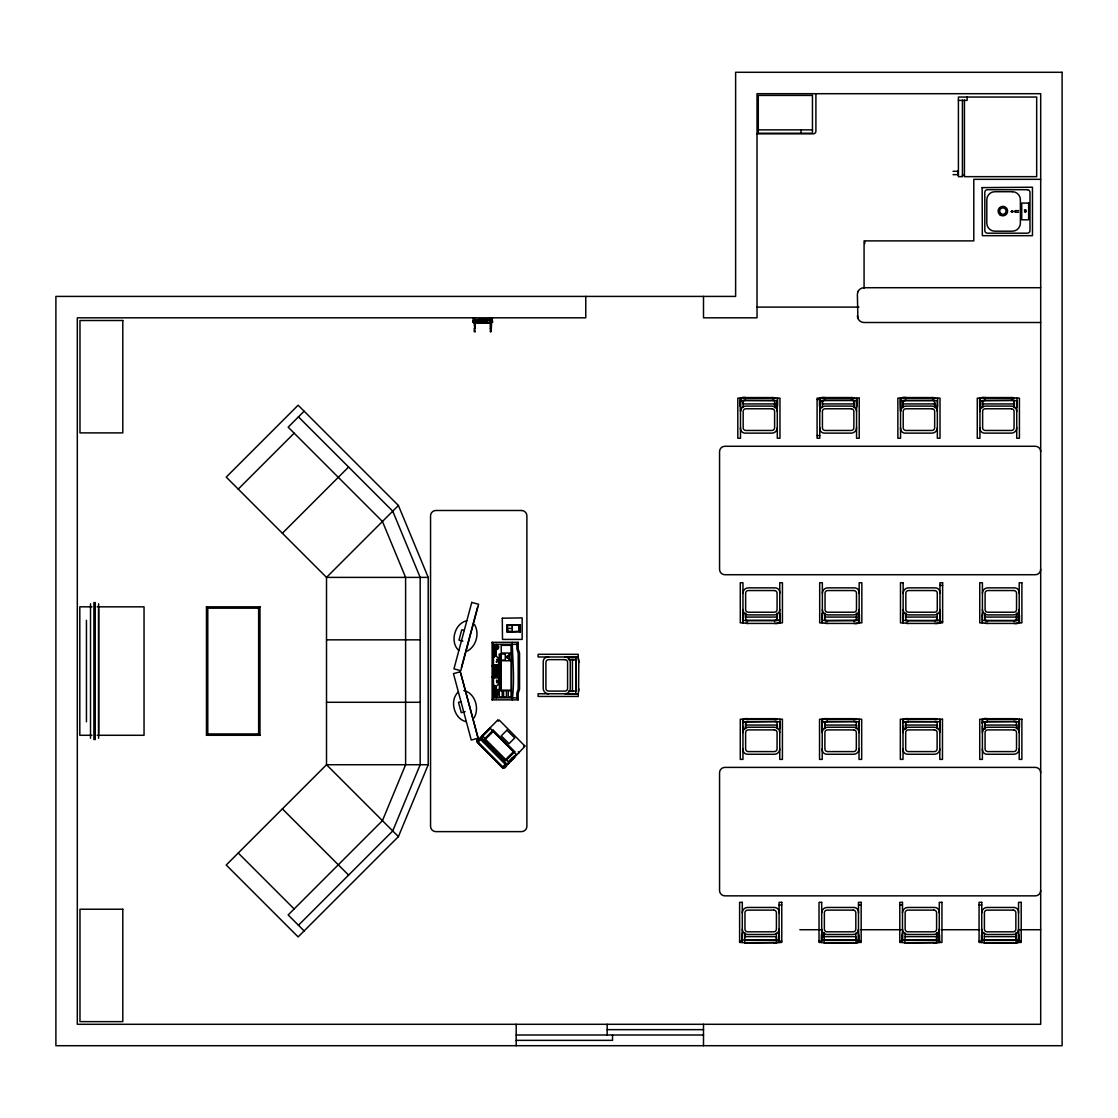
<?xml version="1.0" encoding="UTF-8"?>
<svg xmlns="http://www.w3.org/2000/svg" width="1118" height="1118" viewBox="0 0 1118 1118"><rect width="100%" height="100%" fill="white"/><g stroke="black" fill="none" stroke-linecap="round" stroke-linejoin="round"><path stroke-width="1.5" d="M572.43 691.092L572.43 659.62L575.798 659.634L576.119 662.457M568.461 691.078L575.798 691.106L575.798 659.634L575.532 656.979L568.433 657.007M475.29 320.712C474.325 324.01 473.725 318.211 475.024 321.453L474.284 320.698M742.715 614.089L742.715 622.894L747.886 623.425M747.914 620.742L743.009 620.238L743.009 613.069M742.045 934.802L742.045 942.474L747.215 943.019M742.324 932.65L742.324 939.833L747.243 940.336M745.357 617.765L745.371 614.173M745.664 613.111L745.818 620.574L774.411 620.756M744.7 932.971L744.686 937.359M744.993 933.083L744.658 942.67L746.838 943.005M774.592 407.497L774.62 400.537L743.163 400.551L740.493 400.831L740.535 410.753M774.9 402.871L774.872 407.609M777.248 407.93L777.248 400.747L772.328 400.244M777.541 406.337L777.583 398.19L772.37 397.575M777.052 728.265L777.08 721.669L742.953 721.962L742.701 728.028M777.331 728.74L777.345 725.205M779.707 729.062L779.707 721.879L775.095 721.376L745.86 721.557L745.371 728.74M780.001 728.028L780.001 719.237L774.83 718.692M822.107 614.089L822.107 622.894L827.278 623.425M827.32 620.742L822.401 620.238L822.401 613.069M821.437 934.802L821.437 942.474L826.607 943.019M821.73 932.65L821.73 939.833L826.649 940.336M824.763 617.765L824.777 614.173M825.056 613.111L825.042 620.504L827.781 620.756M824.092 937.359L824.106 932.971M824.385 933.083L824.064 942.67L827.096 943.019M853.859 407.497L853.886 400.537L822.429 400.551L819.76 400.831L819.801 409.887M854.138 407.609L854.166 402.871M856.514 407.93L856.514 400.747L851.609 400.244M856.807 406.337L856.849 398.19L851.636 397.575M856.318 728.265L856.346 721.669L822.219 721.962L821.968 727.455M856.598 728.74L856.612 725.205M858.973 729.062L858.973 721.879L854.054 721.376M859.267 727.455L859.267 719.237L854.096 718.692M902.897 615.221L902.897 622.894L908.068 623.425M903.19 613.069L903.19 620.238L908.095 620.742M902.226 934.802L902.226 942.474L907.397 943.019M902.505 932.65L902.505 939.833L907.425 940.336M905.552 617.765L905.566 613.391M905.846 613.111L905.818 620.434L907.76 620.742M905.175 933.083L904.839 942.67L907.019 943.005M934.648 407.497L934.48 400.426L905.901 400.244M934.928 407.609L934.941 402.871M937.303 407.93L937.303 400.747L932.384 400.244M937.597 406.337L937.625 398.19L932.426 397.575M937.108 728.265L937.136 721.669L903.009 721.962L902.743 727.455M937.387 728.74L937.401 725.205M939.749 731.885L939.763 721.879L934.844 721.376M940.056 727.455L940.056 719.237L934.886 718.692M982.163 615.221L982.163 622.894L987.334 623.425M987.376 620.742L982.456 620.238L982.456 613.069M981.492 934.802L981.492 942.474L986.663 943.019M981.772 932.65L981.772 935.514M984.818 617.765L984.818 614.173M985.112 613.111L985.098 620.504L987.837 620.756M984.441 933.083L984.203 942.781L1013.201 943.019M1014.04 407.497L1014.068 400.537L979.941 400.831L979.969 404.954M1014.347 402.871L1014.319 407.609M1016.695 407.93L1016.695 400.747L1011.79 400.244M1016.989 406.337L1017.031 398.19L1011.818 397.575M1016.5 728.265L1016.528 721.669L982.401 721.962L982.429 726.085M1016.779 728.74L1016.793 725.205M1019.155 731.885L1019.155 721.879L1014.25 721.376M1019.448 727.455L1019.448 719.237L1014.278 718.692M576.119 688.353L575.812 691.106M774.606 400.496L744.015 400.342L743.163 400.551L743.135 403.933L774.606 403.933M745.608 721.683L745.594 725.051L777.066 725.065M774.662 620.742L777.094 620.434L777.122 617.066L745.65 617.066M824.511 400.258L822.429 400.551L822.401 403.933L853.872 403.933M827.32 721.376L824.874 721.683L824.86 725.051L856.332 725.065M854.054 620.742L856.458 620.476L856.514 617.066L825.042 617.066M906.027 400.244L903.204 400.551L903.19 403.933L934.662 403.933M908.109 721.376L905.664 721.683L905.65 725.051L937.122 725.065M939.903 611.099L939.945 620.169L937.163 620.518L937.303 617.066L905.832 617.066M984.692 400.258L982.61 400.551L982.582 403.933L1014.054 403.933M981.772 935.626L981.772 939.833L986.691 940.336M987.501 721.376L985.07 721.683L985.042 725.051L1016.514 725.065M982.415 609.548A5.352 5.352 0 0 0 987.767 614.9L1013.858 614.9A5.352 5.352 0 0 0 1019.211 609.548L1019.211 620.169L1016.43 620.518L1016.569 617.066L985.098 617.066M576.105 688.814L575.602 693.733L564.911 693.775A5.352 5.352 0 0 0 570.264 688.422L570.264 662.331A5.352 5.352 0 0 0 564.911 656.979M578.789 688.842L578.258 694.026L570.585 694.026M475.192 328.301L475.388 320.391L474.647 320.139L473.711 321.076L474.647 322.026L475.597 321.076L473.934 320.391L475.08 331.669M496.993 695.871C497.859 683.028 497.943 700.637 497.077 696.109M496.28 661.674L497.44 661.521L496.364 661.968M578.593 691.19L578.789 662.303M461.371 667.656L477.568 607.172M498.139 689.848L496.797 689.722L498.125 689.499M398.413 836.627L428.208 764.726L428.208 577.391L398.413 505.49L298.129 405.205L226.227 477.106L326.512 577.391L326.512 764.726L226.227 865.011L298.129 936.912L398.413 836.627L326.512 764.726L428.208 764.726M476.757 741.094L503.352 767.912M477.009 741.514L479.762 738.257L480.642 738.858M506.566 765.439L505.895 764.446M480.209 738.788C479.412 736.846 474.94 740.982 477.358 742.366L502.555 767.549C504.567 770.959 510.521 760.422 503.31 767.842M498.446 677.788L497.943 676.781L493.918 676.781L493.457 677.788L498.446 677.788L498.446 664.749L493.918 664.749L493.918 677.788M857.897 291.84L858.275 291.057M497.943 676.781L498.446 664.749M473.976 717.994C479.776 708.616 475.136 693.062 463.83 690.519M478.141 322.599L473.585 322.25A2.599 2.585 -90 0 1 473.585 319.916L491.92 319.916A2.599 2.585 -90 0 1 491.92 322.25L491.92 322.25A2.599 2.599 0 0 0 491.92 319.916M518.165 699.868L516.879 697.856L516.879 693.174L518.207 689.163L518.207 653.038L516.879 649.027L516.879 644.345L518.221 642.333L492.116 642.333L492.116 699.868L518.165 699.868L518.165 693.342L519.549 689.163L519.549 653.038L518.221 649.027L518.221 642.333M492.116 699.868L493.457 697.856L493.457 677.312M1012.67 211.861L1011.161 211.665L1012.363 210.729M490.858 320.349L490.215 321.453M491.375 321.607L491.557 320.894M497.147 659.941L496.671 659.313L497.063 660.011M1012.475 211.805L1011.329 211.568L1012.321 210.911M493.918 676.781L493.024 677.788L492.116 676.781L493.024 677.788L493.024 664.749L492.116 665.755L493.024 664.749L493.918 665.755L497.943 665.755M740.242 406.337L740.2 398.19L745.161 397.575M819.508 406.337L819.466 398.19L825.238 397.561M900.591 409.887L900.256 398.19L905.594 397.575M979.689 407.651L979.647 398.19L985.419 397.561M742.687 723.472L742.659 719.307L748.012 718.692M825.028 620.434L859.155 620.169L859.127 613.069M821.954 723.472L821.926 719.307L827.278 718.692M934.844 620.742L937.275 620.434L937.247 613.111M902.729 723.472L902.715 719.307L908.473 718.692M1014.459 620.742L1016.541 620.434L1016.514 613.111M982.135 723.472L982.107 719.307L987.879 718.692M458.282 692C449.101 700.413 454.09 719.028 466.248 721.711M304.124 411.2L288.164 427.174L382.44 521.463L405.61 577.391L405.61 764.726L382.44 820.654L288.164 914.943L304.124 930.917M238.232 489.111L294.16 433.183M282.365 533.258L348.592 467.031M259.963 735.281L258.635 733.953L258.635 608.178L259.963 606.836L206.453 606.836L206.453 735.281L259.977 735.281L259.977 606.836M398.413 505.49L326.512 577.391L428.208 577.391M206.453 735.281L207.78 733.953L207.78 608.178L206.453 606.836M506.957 631.922L520.331 631.922L520.331 624.962L506.957 624.962L506.957 631.922L519.66 631.251L519.66 625.633M511.499 625.535L512.24 625.633L512.24 631.251L507.53 631.335L507.53 625.535L520.331 624.962M503.631 761.554L506.37 764.237L507.851 764.139L525.041 746.223L499.327 720.146L497.566 720.258L480.782 737.069L480.684 738.551L483.353 741.29M481.481 736.734L490.564 727.65M484.206 739.194L493.22 730.18L514.741 751.701L505.727 760.701L484.206 739.194L505.727 760.701M298.45 925.243L392.739 830.953L420.172 764.726L420.172 577.391L392.739 511.164L298.45 416.874M484.96 739.194L493.22 730.18M505.727 759.947L514.741 751.701M505.364 764.181L502.667 766.864L478.043 742.24L480.74 739.557L505.615 764.488M502.345 767.759L477.568 742.156M506.091 764.013L507.027 763.077L507.977 764.013M523.713 746.391L524.649 745.454M495.595 655.707L494.156 656.783L494.156 645.016L495.595 645.016L495.595 655.707L494.268 656.783L494.268 645.016M491.333 321.9C493.29 320.097 488.762 319.496 490.187 321.746M496.546 680.317L496.867 682.874L496.867 680.205M467.324 651.109C476.31 646.204 479.79 633.207 474.465 624.473M937.443 623.173L940.238 622.81L940.196 615.221M747.621 718.706C741.332 717.476 741.751 723.793 748.054 721.376M908.054 718.692C900.731 717.658 901.527 723.486 908.487 721.376M1024.773 210.729L1025.597 210.729M466.737 620.756C454.579 623.439 449.59 642.053 458.771 650.466M460.672 673.064L477.777 736.916M461.063 701.643L458.492 702.328L461.259 712.669L465.13 711.635M776.717 623.285L774.285 623.425M856.109 623.285L853.691 623.425M936.898 623.285L934.466 623.425M1016.164 623.285L1013.733 623.425M934.676 400.551L900.549 400.831L900.563 404.954M745.636 620.434L779.763 620.169L779.721 613.069M777.387 623.089L780.057 622.81L780.015 614.089M856.793 623.089L859.449 622.81L859.407 614.089M1016.835 623.089L1019.504 622.81L1019.462 615.221M474.717 319.888L489.908 319.832A116.789 116.789 0 0 0 485.617 319.636A116.398 116.398 0 0 0 474.172 319.93M490.439 322.655L473.529 322.557A2.781 2.781 -90 0 1 473.529 319.608L491.976 319.608A2.781 2.781 -90 0 1 491.976 322.557L490.788 322.627M854.404 620.742C860.608 618.394 860.622 625.116 854.11 623.425M826.887 718.706C820.794 717.463 820.905 723.584 826.971 721.389M987.152 721.389C980.947 723.723 980.947 717.001 987.46 718.692M853.733 940.322L858.484 939.749L858.442 930.693M1013.788 940.322L1018.54 939.749L1018.498 930.693M745.552 397.575C738.816 395.898 739.166 402.815 745.594 400.244M824.818 397.575C818.236 395.982 818.418 402.801 824.86 400.244M985 397.575C978.418 395.982 978.599 402.801 985.042 400.244M905.65 400.244C898.746 402.466 899.445 395.912 906.013 397.561M774.704 623.425C782.474 624.599 780.881 618.506 774.271 620.756M1014.11 620.742C1020.538 618.184 1020.888 625.102 1014.152 623.425M934.886 623.425C942.656 624.599 941.063 618.506 934.452 620.756M773.991 940.336L779.092 939.749L779.05 930.693M853.383 940.336C859.84 937.792 860.035 944.584 853.439 943.005M774.033 943.005L779.386 942.404L779.344 934.802M934.173 940.336L939.274 939.749L939.232 930.693M1013.439 940.336C1019.895 937.792 1020.077 944.584 1013.481 943.005M934.215 943.005L939.567 942.404L939.525 934.802M479.678 322.641L484.36 322.543M745.105 397.575L772.678 397.575M824.427 400.244L825.252 400.244M984.609 400.244L985.433 400.244M853.677 620.756L854.501 620.742M1013.719 620.756L1014.543 620.742M747.565 718.706L775.137 718.692M826.831 718.706L827.697 718.692M826.887 721.376L827.711 721.376M987.068 721.376L987.893 721.376M773.6 940.336L779.092 939.749L779.386 942.404L744.658 942.67M852.992 940.336L853.831 940.336M933.782 940.336L939.274 939.749L939.567 942.404L904.839 942.67M1013.048 940.336L1013.872 940.336M853.006 943.019L858.778 942.404L858.736 934.802M1013.062 943.019L1018.833 942.404L1018.791 934.802M482.752 322.683L490.425 322.459A133.587 133.587 0 0 1 473.655 322.375A2.599 2.599 0 0 1 473.585 319.916M507.53 628.442L512.24 628.442M575.798 659.634L568.461 659.676M569.453 656.727L578.174 656.685L578.789 662.024M569.537 659.382L573.129 659.368M958.405 100.396L967.098 100.396L967.098 97.042M758.284 129.87L812.465 129.87M757.026 133.839L813.219 133.839A2.669 2.669 0 0 0 815.902 131.169L815.902 93.702M953.053 171.306L958.405 171.306M953.053 174.646L958.405 174.646M962.416 175.316L964.429 175.316M1040.69 179.327L973.792 179.327L973.792 240.887L864.074 240.887L864.074 288.318M1024.395 209.863L1025.947 209.863M1015.27 210.617L1018.568 210.617M1012.838 211.442L1015.27 211.442M1024.605 211.47L1025.947 211.47M1015.27 212.28L1018.568 212.28M1040.69 287.717L864.074 287.717A6.694 6.694 0 0 0 857.38 294.397L857.897 318.378M757.026 307.115L858.89 307.115M472.802 318.029L475.429 318.029M490.075 318.029L492.703 318.029M486.945 320.125L485.24 320.125L485.24 321.704L486.945 321.704M479.049 320.573L478.378 320.195L477.959 321.453L483.926 321.453M478.937 320.391L479.901 320.391M480.461 320.391L482.962 320.391M474.088 320.6L475.024 320.447M490.285 320.6L491.487 320.712M472.802 322.236L474.647 322.236M491.123 322.236L492.703 322.236M1040.69 322.501L864.074 322.501A6.694 6.694 0 0 1 857.38 315.807M490.327 328.301L491.375 328.301L491.585 320.391L490.145 320.391L490.425 331.669M475.066 331.669L474.242 331.669L474.228 328.301M490.453 331.669L491.263 331.669L491.277 328.301M825.098 397.561L851.217 397.561M905.887 397.561L932.719 397.575M985.279 397.561L1011.399 397.561M742.869 397.91L774.914 397.91L772.748 397.575M777.29 398.134L779.959 398.134L779.959 438.242L777.29 438.242L777.29 399.867M822.135 397.91L854.18 397.91L851.147 397.561M902.911 397.91L934.969 397.91L932.803 397.575M937.345 398.134L940.014 398.134L940.014 438.242L937.345 438.242L937.345 405.093M979.941 398.134L977.272 398.134L977.272 438.242L979.941 438.242L979.941 405.093L979.983 407.93M982.317 397.91L1014.361 397.91L1011.329 397.561M1016.737 398.134L1019.42 398.134L1019.42 438.242L1016.737 438.242L1016.737 405.093M817.09 399.447L818.418 399.447M825.112 400.244L851.203 400.244M985.293 400.244L1011.385 400.244M817.09 435.573L819.76 435.573M939.945 585.427L942.628 585.427M91.969 606.836L79.811 606.836L79.811 735.281L91.969 735.281M97.168 606.836L144.04 606.836L144.04 735.281L97.168 735.281M207.78 608.178L258.635 608.178M98.622 608.807L98.622 733.31M905.818 620.434L937.275 620.434M985.084 620.434L1016.541 620.434M827.711 620.756L853.803 620.756M934.592 620.756L907.802 620.742M987.767 620.756L1013.858 620.756M941.286 621.552L942.628 621.552M774.425 623.425L747.579 623.425M827.711 623.425L853.817 623.425M934.606 623.425L907.76 623.425M987.767 623.425L1013.872 623.425M326.512 639.845L420.172 639.845M492.116 642.333L493.457 644.345L516.879 644.345M500.584 654.044L499.201 654.044L499.257 660.067L500.584 660.067L500.529 654.044M571.074 656.979L538.107 656.979L538.107 654.296L578.23 654.296L578.23 656.979L576.902 656.979M494.827 666.901L494.827 669.892M500.584 668.76L499.201 668.76L499.201 660.738L500.584 660.738L500.529 668.76M500.584 669.43L499.201 669.43L499.201 677.452L500.584 677.452L500.529 669.43M494.827 672.631L494.827 675.635M500.584 678.263L499.201 678.263L499.257 686.284L500.584 686.284L500.529 678.263M494.268 697.199L494.268 685.418L495.595 686.494L495.595 697.199L494.156 697.199L494.156 685.418L495.595 686.494M500.584 687.822L499.201 687.822L499.257 689.499L500.584 689.499L500.529 687.822M508.201 690.84L511.429 690.84L511.429 696.863L508.201 696.863L508.257 690.84M503.533 696.863L506.454 696.863L506.398 690.84L503.533 690.84L503.589 696.863M493.457 697.856L516.879 697.856M326.512 702.286L420.172 702.286M827.558 718.692L853.663 718.692M908.333 718.692L935.179 718.692M987.739 718.692L1013.844 718.692M745.329 719.028L777.373 719.028L775.207 718.706M824.595 719.028L856.64 719.028L853.607 718.692M905.37 719.028L937.429 719.028L935.263 718.706M984.776 719.028L1016.821 719.028L1013.788 718.692M742.953 719.251L740.27 719.251L740.27 759.374L742.953 759.374L742.953 726.407M779.749 719.251L782.418 719.251L782.418 759.374L779.749 759.374L779.749 726.407M859.015 719.251L861.685 719.251L861.685 759.374L859.015 759.374L859.015 726.407M903.009 719.251L900.325 719.251L900.325 759.374L903.009 759.374L903.009 726.407M982.401 719.251L979.731 719.251L979.731 759.374L982.401 759.374L982.401 726.407M827.572 721.376L853.663 721.376M908.361 721.376L937.108 721.627M987.753 721.376L1013.844 721.376M207.78 733.953L258.635 733.953M779.092 905.007L781.761 905.007M858.484 905.007L861.167 905.007M899.794 905.007L902.478 905.007M979.061 905.007L981.744 905.007M799.845 929.729L820.794 929.729M860.93 929.729L901.066 929.729M941.216 929.729L979.606 929.729M1019.742 929.729L1040.69 929.729M744.979 936.646L776.437 936.646L776.451 942.809L746.908 943.005M824.371 936.646L855.843 936.646L856.122 942.67L824.064 942.67M905.161 936.646L936.632 936.646L936.632 942.809L907.089 943.005M984.427 936.646L1015.899 936.646L1016.164 942.67L984.12 942.67M773.74 940.336L744.951 940.042L776.423 940.028L776.395 933.083M827.04 940.336L853.132 940.336M933.921 940.336L905.133 940.042L936.605 940.028L936.577 933.083M1013.188 940.336L986.397 940.336M739.613 941.132L740.955 941.132M780.434 941.132L781.761 941.132M819.019 941.132L820.346 941.132M859.826 941.132L861.167 941.132M899.794 941.132L901.136 941.132M979.061 941.132L980.402 941.132M1019.882 941.132L1021.209 941.132M827.04 943.019L853.146 943.019M607.172 1029.65L703.501 1029.65M516.181 1035.002L703.501 1035.002M516.181 1040.355L612.524 1040.355L612.524 1035.002M569.537 691.357L573.129 691.371M1011.329 400.244L1014.054 400.496M851.147 400.244L853.872 400.496M987.823 623.425L985.377 623.299M827.767 623.425L825.322 623.299M1013.774 721.376L1016.514 721.627M853.593 721.376L856.332 721.627M827.11 940.336L824.357 940.042L855.829 940.028L855.787 933.083M481.145 322.543L481.327 322.543A116.789 116.789 0 0 0 484.192 322.543M774.788 721.376L777.066 721.627M907.69 623.411L906.111 623.299M747.509 623.411L745.93 623.299M986.355 940.336L984.399 940.042L1015.871 940.028L1015.843 933.083M520.331 631.922L518.878 631.251L518.878 625.633M464.333 630.496L461.748 629.797L458.981 640.139L462.852 641.173M480.642 738.83L483.214 741.43M506.957 624.962L507.628 631.251M497.566 720.258L498.516 721.208M518.263 751.841L519.199 752.791M493.22 730.934L513.987 751.701M492.619 730.711L490.425 728.503L482.738 736.189L484.933 738.383M514.21 752.302L516.404 754.496L508.718 762.183L506.524 759.988M514.867 757.138L513.917 756.187L514.35 757.641M514.028 757.962L513.092 757.026L512.142 757.962L513.092 758.912M512.799 759.192L511.848 758.256L510.912 759.192L511.848 760.142M511.569 760.422L510.619 759.485L509.864 760.24L510.814 761.176M510.535 761.47L509.584 760.519L508.634 761.47L509.584 762.406M509.305 762.7L508.355 763.636M502.359 760.547L506.58 764.852M282.365 808.859L348.592 875.101M238.232 853.006L294.16 908.948M1025.779 210.855L1025.779 212.043L1024.465 211.861M493.457 664.749L493.918 665.755M578.579 659.62L578.775 661.632M578.453 659.341L578.174 656.685L575.532 656.979L576.105 662.08M578.775 661.59L578.789 662.443M1016.807 614.173L1016.821 617.765M1016.122 932.971L1016.136 937.359M985.098 729.02L985.084 725.806M985.07 721.683L984.818 728.74M982.61 400.551L982.638 407.497M982.331 402.871L982.359 407.609M982.429 726.197L982.442 731.018M936.856 932.971L936.87 937.359M905.692 726.253L905.706 729.02M905.664 721.683L905.692 725.806M905.398 725.205L905.412 728.74M903.204 400.551L903.246 407.497M902.939 402.871L902.953 407.609M903.023 726.197L903.051 731.018M900.563 405.065L900.549 411.452A5.352 5.352 0 0 1 905.901 406.1L931.993 406.1A5.352 5.352 0 0 1 937.345 411.452M856.751 614.173L856.765 617.765M856.458 613.111L856.5 620.434M824.902 725.806L824.916 728.265M824.874 721.683L824.637 728.74M822.429 400.551L822.443 404.674M822.443 405.135L822.457 407.497M822.247 726.085L822.219 732.583A5.352 5.352 0 0 1 827.572 727.231L853.663 727.231A5.352 5.352 0 0 1 859.015 732.583M777.359 614.173L777.359 617.765M777.066 613.111L777.094 620.434M745.65 728.265L745.636 725.806M743.163 400.551L743.19 407.497M742.981 726.085L742.981 729.062M982.415 615.892L982.415 582.744L979.745 582.744L979.745 622.866L982.415 622.866L982.415 621.552M964.429 100.089L964.429 176.658L1036.679 176.658L1036.679 97.042L958.405 97.042L958.405 176.658L962.416 176.658L962.416 100.089M957.763 171.306L957.763 174.646M864.745 241.558L864.745 243.556M859.155 615.892L859.155 582.744L861.838 582.744L861.838 622.866L859.155 622.866L859.155 621.552M822.359 615.892L822.359 582.744L819.69 582.744L819.69 622.866L822.359 622.866L822.359 621.552M801.103 129.87L801.103 133.224M779.763 615.892L779.763 582.744L782.432 582.744L782.432 622.866L779.763 622.866L779.763 621.552M742.967 615.892L742.967 582.744L740.284 582.744L740.284 622.866L742.967 622.866L742.967 621.552M703.501 296.41L703.501 317.819L757.026 317.819L757.026 93.702L1040.69 93.702L1040.69 1024.298L77.31 1024.298L77.31 317.819L585.762 317.819L585.762 296.41M703.501 1024.298L703.501 1045.707M607.172 1024.298L607.172 1035.002M576.119 662.331L576.119 688.422M519.856 625.451L519.856 631.432M516.181 1024.298L516.181 1045.707M512.212 642.333C512.785 661.493 514.769 680.82 512.212 699.868M511.373 645.338L511.373 653.038M511.373 654.044L511.373 660.067M511.373 660.738L511.373 690.169M511.373 690.84L511.373 696.863M509.347 654.044L509.347 656.042L507.209 656.042L507.209 658.055L509.347 658.055L509.347 660.067M509.291 656.042L509.291 654.044L511.429 654.044L511.429 660.067L509.291 660.067L509.291 658.055M507.251 656.042L507.251 658.055M496.266 644.345L496.266 656.042L498.6 658.726L498.6 683.811L496.266 686.494L496.266 697.856M495.498 645.016L495.498 655.707M495.498 686.494L495.498 697.199M494.463 664.749L494.463 677.788M493.457 644.345L493.457 665.224M491.221 320.698L491.221 321.453L490.481 320.698M487.168 319.804L487.168 322.347L484.974 322.347L484.974 319.804M486.498 320.321L486.791 321.383L485.408 321.383L485.673 320.321M484.401 319.804L484.401 322.347L477.512 322.347L477.512 319.804M483.633 320.573L482.808 320.573M482.543 320.573L482.543 321.453M482.389 320.573L482.389 321.453M481.019 320.573L481.019 321.453M480.866 320.573L480.866 321.453M480.586 320.573L479.762 320.573M479.496 320.573L479.496 321.453M479.342 320.573L479.342 321.453M474.381 319.552L474.381 322.236M98.622 603.832L98.622 738.285M95.24 602.504L95.24 739.627M93.898 602.504L93.898 739.627M90.516 603.832L90.516 738.285M86.449 620.322L86.449 721.809M491.976 319.608A2.795 2.795 0 0 1 491.976 322.557M473.529 322.557A2.795 2.795 0 0 1 473.529 319.608M478.141 319.371A134.593 134.593 0 0 1 488.901 319.427M488.901 322.739A134.593 134.593 0 0 1 478.141 322.795M548.575 693.775A5.352 5.352 0 0 1 543.222 688.422L543.222 662.331A4.738 4.738 0 0 1 548.575 656.979M1018.54 929.128A5.352 5.352 0 0 1 1013.188 934.48L987.096 934.48A5.352 5.352 0 0 1 981.744 929.128M981.744 912.805A5.352 5.352 0 0 1 987.096 907.453L1013.188 907.453A4.738 4.738 0 0 1 1018.54 912.805M858.484 929.128A5.352 5.352 0 0 1 853.132 934.48L827.04 934.48A5.352 5.352 0 0 1 821.688 929.128M821.688 912.805A5.352 5.352 0 0 1 827.04 907.453L853.132 907.453A4.738 4.738 0 0 1 858.484 912.805M939.274 929.128A5.352 5.352 0 0 1 933.921 934.48L907.83 934.48A5.352 5.352 0 0 1 902.478 929.128M902.478 912.805A5.352 5.352 0 0 1 907.83 907.453L933.921 907.453A4.738 4.738 0 0 1 939.274 912.805M779.092 929.128A5.352 5.352 0 0 1 773.74 934.48L747.649 934.48A5.352 5.352 0 0 1 742.296 929.128M742.296 912.805A5.352 5.352 0 0 1 747.649 907.453L773.74 907.453A4.738 4.738 0 0 1 779.092 912.805M982.415 593.211A5.352 5.352 0 0 1 987.767 587.858L1013.858 587.858A4.738 4.738 0 0 1 1019.211 593.211M859.155 609.548A5.352 5.352 0 0 1 853.803 614.9L827.711 614.9A5.352 5.352 0 0 1 822.359 609.548M822.359 593.211A5.352 5.352 0 0 1 827.711 587.858L853.803 587.858A4.738 4.738 0 0 1 859.155 593.211M939.945 609.548A5.352 5.352 0 0 1 934.592 614.9L908.501 614.9A5.352 5.352 0 0 1 903.148 609.548M903.148 593.211A5.352 5.352 0 0 1 908.501 587.858L934.592 587.858A4.738 4.738 0 0 1 939.945 593.211M779.763 609.548A5.352 5.352 0 0 1 774.411 614.9L748.319 614.9A5.352 5.352 0 0 1 742.967 609.548M742.967 593.211A5.352 5.352 0 0 1 748.319 587.858L774.411 587.858A4.738 4.738 0 0 1 779.763 593.211M740.493 411.452A5.352 5.352 0 0 1 745.846 406.1L771.937 406.1A5.352 5.352 0 0 1 777.29 411.452M777.29 427.775A5.352 5.352 0 0 1 771.937 433.127L745.846 433.127A4.738 4.738 0 0 1 740.493 427.775M937.345 427.775A5.352 5.352 0 0 1 931.993 433.127L905.901 433.127A4.738 4.738 0 0 1 900.549 427.775M819.76 411.452A5.352 5.352 0 0 1 825.112 406.1L851.203 406.1A5.352 5.352 0 0 1 856.556 411.452M856.556 427.775A5.352 5.352 0 0 1 851.203 433.127L825.112 433.127A4.738 4.738 0 0 1 819.76 427.775M979.941 411.452A5.352 5.352 0 0 1 985.293 406.1L1011.385 406.1A5.352 5.352 0 0 1 1016.737 411.452M1016.737 427.775A5.352 5.352 0 0 1 1011.385 433.127L985.293 433.127A4.738 4.738 0 0 1 979.941 427.775M742.953 732.583A5.352 5.352 0 0 1 748.305 727.231L774.397 727.231A5.352 5.352 0 0 1 779.749 732.583M779.749 748.906A5.352 5.352 0 0 1 774.397 754.259L748.305 754.259A4.738 4.738 0 0 1 742.953 748.906M859.015 748.906A5.352 5.352 0 0 1 853.663 754.259L827.572 754.259A4.738 4.738 0 0 1 822.219 748.906M903.009 732.583A5.352 5.352 0 0 1 908.361 727.231L934.452 727.231A5.352 5.352 0 0 1 939.805 732.583M939.805 748.906A5.352 5.352 0 0 1 934.452 754.259L908.361 754.259A4.738 4.738 0 0 1 903.009 748.906M982.401 732.583A5.352 5.352 0 0 1 987.753 727.231L1013.844 727.231A5.352 5.352 0 0 1 1019.197 732.583M1019.197 748.906A5.352 5.352 0 0 1 1013.844 754.259L987.753 754.259A4.738 4.738 0 0 1 982.401 748.906M1040.69 569.369A5.352 5.352 0 0 1 1035.338 574.722L724.911 574.722A5.352 5.352 0 0 1 719.559 569.369L719.559 451.616A5.352 5.352 0 0 1 724.911 446.278L1035.338 446.278A5.352 5.352 0 0 1 1040.69 451.616M1040.69 890.501A5.352 5.352 0 0 1 1035.338 895.853L724.911 895.853A5.352 5.352 0 0 1 719.559 890.501L719.559 772.748A5.352 5.352 0 0 1 724.911 767.395L1035.338 767.395A5.352 5.352 0 0 1 1040.69 772.748M502.289 618.282L502.485 639.412L522.162 639.412L522.162 617.891L502.303 618.198M982.149 187.614L982.331 235.674L1032.473 235.674L1032.473 187.223L982.149 187.614M497.007 691.721L497.915 691.958L497.007 691.721M481.313 737.712L482.263 737.964L481.313 737.712M497.342 645.897C495.581 653.96 501.227 645.338 497.398 645.785M497.021 693.705L497.859 694.096L497.063 693.593M495.26 670.912C496.085 674.853 498.516 668.536 495.26 670.912M471.754 602.42L453.95 668.857L460.812 670.688L478.616 604.265L471.754 602.42M484.108 740.535L483.116 741.527L503.379 761.805L504.386 760.799L484.108 740.535M493.192 731.479L485.436 739.25L505.671 759.471L513.428 751.715L493.192 731.479M506.943 730.194L501.255 735.868L509.039 743.652L514.713 737.978L506.943 730.194M497.678 672.603L496.741 672.868L496.741 675.663L497.678 675.663L497.678 672.603M497.398 672.966L497.007 675.398L497.398 672.966M460.323 671.778L453.461 673.623L471.265 740.046L478.127 738.215L460.323 671.778M495.777 669.458L495.358 667.139L495.777 669.458M496.057 669.668L495.092 669.92L495.092 666.873L496.057 666.873L496.057 669.668M1062.1 72.293L735.616 72.293L735.616 296.41L55.9 296.41L55.9 1045.707L1062.1 1045.707L1062.1 72.293M812.465 95.421L758.284 95.421L758.284 133.224L812.465 133.224L812.465 95.421M1027.316 189.697L987.487 189.697A2.669 2.669 0 0 0 984.818 192.38L984.818 230.518A2.669 2.669 0 0 0 987.487 233.187L1027.316 233.187A2.669 2.669 0 0 0 1029.985 230.518L1029.985 192.38A2.669 2.669 0 0 0 1027.316 189.697M1012.363 191.709L994.852 191.709A8.022 8.022 0 0 0 986.817 199.745L986.817 223.153A8.022 8.022 0 0 0 994.852 231.188L1012.363 231.188A8.022 8.022 0 0 0 1020.385 223.153L1020.385 199.745A8.022 8.022 0 0 0 1012.363 191.709M1028.644 203.085L1021.726 203.085L1021.726 219.813L1028.644 219.813L1028.644 203.085M484.136 320.111L477.805 320.111L477.805 321.691L484.136 321.691L484.136 320.111M477.134 320.139L476.212 320.139L476.212 321.397L477.134 321.397L477.134 320.139M122.798 320.503L79.979 320.503L79.979 432.89L122.798 432.89L122.798 320.503M740.493 398.134L737.81 398.134L737.81 438.242L740.493 438.242L740.493 398.134M819.76 398.134L817.09 398.134L817.09 438.242L819.76 438.242L819.76 398.134M859.225 398.134L856.556 398.134L856.556 438.242L859.225 438.242L859.225 398.134M900.549 398.134L897.866 398.134L897.866 438.242L900.549 438.242L900.549 398.134M771.937 408.769L745.846 408.769A2.669 2.669 0 0 0 743.163 411.452L743.163 427.775A2.669 2.669 0 0 0 745.846 430.458L771.937 430.458A2.669 2.669 0 0 0 774.606 427.775L774.606 411.452A2.669 2.669 0 0 0 771.937 408.769M851.203 408.769L825.112 408.769A2.669 2.669 0 0 0 822.429 411.452L822.429 427.775A2.669 2.669 0 0 0 825.112 430.458L851.203 430.458A2.669 2.669 0 0 0 853.872 427.775L853.872 411.452A2.669 2.669 0 0 0 851.203 408.769M931.993 408.769L905.901 408.769A2.669 2.669 0 0 0 903.218 411.452L903.218 427.775A2.669 2.669 0 0 0 905.901 430.458L931.993 430.458A2.669 2.669 0 0 0 934.662 427.775L934.662 411.452A2.669 2.669 0 0 0 931.993 408.769M1011.385 408.769L985.293 408.769A2.669 2.669 0 0 0 982.624 411.452L982.624 427.775A2.669 2.669 0 0 0 985.293 430.458L1011.385 430.458A2.669 2.669 0 0 0 1014.068 427.775L1014.068 411.452A2.669 2.669 0 0 0 1011.385 408.769M521.533 510.493L435.894 510.493A5.352 5.352 0 0 0 430.556 515.845L430.556 826.272A5.352 5.352 0 0 0 435.894 831.624L521.533 831.624A5.352 5.352 0 0 0 526.885 826.272L526.885 515.845A5.352 5.352 0 0 0 521.533 510.493M903.148 582.744L900.479 582.744L900.479 622.866L903.148 622.866L903.148 582.744M942.628 582.744L939.945 582.744L939.945 622.866L942.628 622.866L942.628 582.744M1021.894 582.744L1019.211 582.744L1019.211 622.866L1021.894 622.866L1021.894 582.744M774.411 590.542L748.319 590.542A2.669 2.669 0 0 0 745.636 593.211L745.636 609.548A2.669 2.669 0 0 0 748.319 612.217L774.411 612.217A2.669 2.669 0 0 0 777.08 609.548L777.08 593.211A2.669 2.669 0 0 0 774.411 590.542M853.803 590.542L827.711 590.542A2.669 2.669 0 0 0 825.042 593.211L825.042 609.548A2.669 2.669 0 0 0 827.711 612.217L853.803 612.217A2.669 2.669 0 0 0 856.486 609.548L856.486 593.211A2.669 2.669 0 0 0 853.803 590.542M934.592 590.542L908.501 590.542A2.669 2.669 0 0 0 905.832 593.211L905.832 609.548A2.669 2.669 0 0 0 908.501 612.217L934.592 612.217A2.669 2.669 0 0 0 937.275 609.548L937.275 593.211A2.669 2.669 0 0 0 934.592 590.542M1013.858 590.542L987.767 590.542A2.669 2.669 0 0 0 985.098 593.211L985.098 609.548A2.669 2.669 0 0 0 987.767 612.217L1013.858 612.217A2.669 2.669 0 0 0 1016.541 609.548L1016.541 593.211A2.669 2.669 0 0 0 1013.858 590.542M511.429 645.338L501.199 645.338L501.255 653.038L511.429 653.038L511.429 645.338M505.252 654.044L501.199 654.044L501.199 660.067L505.252 660.067L505.252 654.044M564.911 659.648L548.575 659.648A2.669 2.669 0 0 0 545.905 662.331L545.905 688.422A2.669 2.669 0 0 0 548.575 691.092L564.911 691.092A2.669 2.669 0 0 0 567.581 688.422L567.581 662.331A2.669 2.669 0 0 0 564.911 659.648M511.429 660.738L501.199 660.738L501.199 690.169L511.429 690.169L511.429 660.738M497.678 666.873L496.741 666.873L496.741 669.668L497.678 669.92L497.678 666.873M497.398 667.139L497.398 669.57L497.398 667.139M495.777 675.398L495.358 672.952L495.777 675.398M496.057 675.663L495.092 675.663L495.092 672.603L496.057 672.868L496.057 675.663M502.248 690.84L499.201 690.84L499.257 696.863L502.248 696.863L502.206 690.84M578.23 693.775L538.107 693.775L538.107 696.444L578.23 696.444L578.23 693.775M822.219 719.251L819.536 719.251L819.536 759.374L822.219 759.374L822.219 719.251M942.474 719.251L939.805 719.251L939.805 759.374L942.474 759.374L942.474 719.251M1021.866 719.251L1019.197 719.251L1019.197 759.374L1021.866 759.374L1021.866 719.251M774.397 729.9L748.305 729.9A2.669 2.669 0 0 0 745.622 732.583L745.622 748.906A2.669 2.669 0 0 0 748.305 751.589L774.397 751.589A2.669 2.669 0 0 0 777.066 748.906L777.066 732.583A2.669 2.669 0 0 0 774.397 729.9M853.663 729.9L827.572 729.9A2.669 2.669 0 0 0 824.888 732.583L824.888 748.906A2.669 2.669 0 0 0 827.572 751.589L853.663 751.589A2.669 2.669 0 0 0 856.332 748.906L856.332 732.583A2.669 2.669 0 0 0 853.663 729.9M934.452 729.9L908.361 729.9A2.669 2.669 0 0 0 905.678 732.583L905.678 748.906A2.669 2.669 0 0 0 908.361 751.589L934.452 751.589A2.669 2.669 0 0 0 937.122 748.906L937.122 732.583A2.669 2.669 0 0 0 934.452 729.9M1013.844 729.9L987.753 729.9A2.669 2.669 0 0 0 985.07 732.583L985.07 748.906A2.669 2.669 0 0 0 987.753 751.589L1013.844 751.589A2.669 2.669 0 0 0 1016.514 748.906L1016.514 732.583A2.669 2.669 0 0 0 1013.844 729.9M742.296 902.338L739.613 902.338L739.613 942.446L742.296 942.446L742.296 902.338M781.761 902.338L779.092 902.338L779.092 942.446L781.761 942.446L781.761 902.338M821.688 902.338L819.019 902.338L819.019 942.446L821.688 942.446L821.688 902.338M861.167 902.338L858.484 902.338L858.484 942.446L861.167 942.446L861.167 902.338M902.478 902.338L899.794 902.338L899.794 942.446L902.478 942.446L902.478 902.338M941.943 902.338L939.274 902.338L939.274 942.446L941.943 942.446L941.943 902.338M981.744 902.338L979.061 902.338L979.061 942.446L981.744 942.446L981.744 902.338M1021.209 902.338L1018.54 902.338L1018.54 942.446L1021.209 942.446L1021.209 902.338M122.798 909.227L79.979 909.227L79.979 1021.628L122.798 1021.628L122.798 909.227M773.74 910.122L747.649 910.122A2.669 2.669 0 0 0 744.965 912.805L744.965 929.128A2.669 2.669 0 0 0 747.649 931.811L773.74 931.811A2.669 2.669 0 0 0 776.409 929.128L776.409 912.805A2.669 2.669 0 0 0 773.74 910.122M853.132 910.122L827.04 910.122A2.669 2.669 0 0 0 824.371 912.805L824.371 929.128A2.669 2.669 0 0 0 827.04 931.811L853.132 931.811A2.669 2.669 0 0 0 855.815 929.128L855.815 912.805A2.669 2.669 0 0 0 853.132 910.122M933.921 910.122L907.83 910.122A2.669 2.669 0 0 0 905.147 912.805L905.147 929.128A2.669 2.669 0 0 0 907.83 931.811L933.921 931.811A2.669 2.669 0 0 0 936.591 929.128L936.591 912.805A2.669 2.669 0 0 0 933.921 910.122M1013.188 910.122L987.096 910.122A2.669 2.669 0 0 0 984.413 912.805L984.413 929.128A2.669 2.669 0 0 0 987.096 931.811L1013.188 931.811A2.669 2.669 0 0 0 1015.857 929.128L1015.857 912.805A2.669 2.669 0 0 0 1013.188 910.122M999.785 214.712A4.752 4.752 0 0 0 1007.542 211.959A4.752 4.752 0 0 0 1001.281 206.606A4.752 4.752 0 0 0 999.785 214.712M1000.596 213.356A3.214 3.214 0 0 0 1005.976 211.917A3.214 3.214 0 0 0 1002.035 207.99A3.214 3.214 0 0 0 1000.596 213.356M495.372 672.491A1.467 1.467 0 0 0 497.664 671.373A1.467 1.467 0 0 0 495.554 669.948A1.467 1.467 0 0 0 495.372 672.491"/></g></svg>
